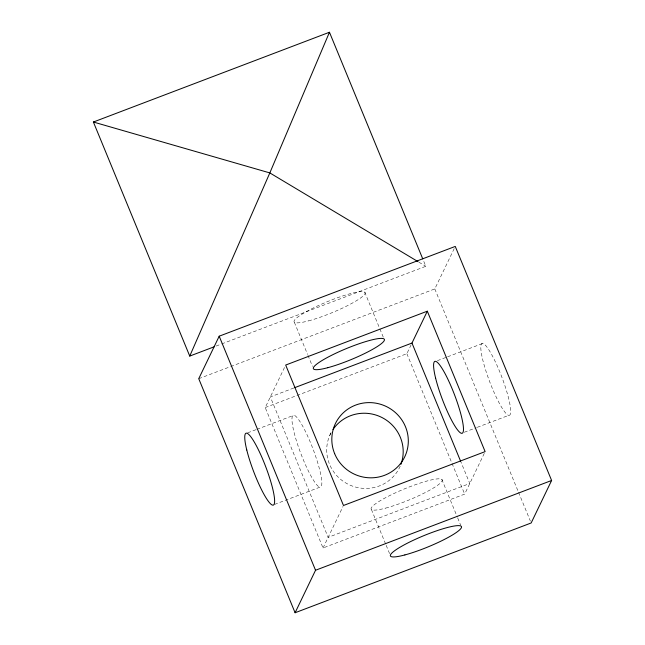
<?xml version="1.0" encoding="UTF-8"?>
<svg xmlns="http://www.w3.org/2000/svg" width="645" height="645" viewBox="0 0 645 645"><rect width="100%" height="100%" fill="white"/><g stroke="black" fill="none" stroke-linecap="round" stroke-linejoin="round"><path stroke-width="0.48" stroke-dasharray="3.23 2.42" d="M484.274 453.395L464.674 494.118L323.04 547.984L265.224 407.551L284.824 366.828M329.692 435.528L331.393 431.989M230.717 366.537L434.803 288.92L454.386 248.228M265.224 407.551L406.866 353.686L411.123 344.833M323.04 547.984L343.059 506.373M216.075 346.067L220.783 344.277M221.719 343.922L425.805 266.304L423.128 259.798M198.741 378.696L229.781 366.892M293.789 388.008L270.336 396.925L328.152 537.358L469.786 483.492L460.981 462.102M247.656 432.835L255.992 429.667M256.912 429.32L293.943 415.235M437.431 360.66L446.695 357.145M447.614 356.79L482.799 343.414M274.52 504.43L319.88 487.185A38.434 6.498 69.2 0 0 306.875 434.424A38.434 6.498 69.2 0 0 293.983 432.021A38.434 6.498 69.2 0 0 319.88 487.185M464.295 432.255L476.332 427.683M477.26 427.329L508.728 415.356A38.434 6.498 69.2 0 0 495.723 362.603A38.434 6.498 69.2 0 0 482.831 360.192A38.434 6.498 69.2 0 0 508.728 415.356M418.911 262.176L425.805 266.304M434.803 288.92L518.161 491.393M518.54 492.32L530.392 521.112M406.866 353.686L451.653 462.497M452.04 463.424L464.674 494.118M364.748 292.177L379.486 327.974M379.865 328.894L383.267 337.15M441.833 479.42L457.321 517.048M457.7 517.967L460.724 525.312M294.362 322.315L307.584 354.444M307.963 355.363L312.494 366.376M371.439 509.558L385.799 544.436M386.178 545.356L390.338 555.45M400.206 466.133A38.434 37.41 25.7 0 1 348.308 484.331A38.434 37.41 25.7 0 1 331.433 432.029M308.528 320.879A38.434 5.999 -22.4 0 0 364.965 293.781A38.434 5.999 -22.4 0 0 315.171 307.084A38.434 5.999 -22.4 0 0 308.528 320.879M385.613 508.123A38.434 5.999 -22.4 0 0 442.043 481.025A38.434 5.999 -22.4 0 0 392.257 494.32A38.434 5.999 -22.4 0 0 385.613 508.123"/><path stroke-width="0.97" d="M329.458 32.25L269.828 172.916L189.743 356.08L93.388 122.026L329.458 32.25L422.749 258.871M219.195 336.198L198.741 378.696L295.096 612.75L531.158 522.974L551.612 480.477L455.257 246.422L219.195 336.198L315.542 570.253L295.096 612.75M294.725 387.653L411.978 343.059L427.312 311.188L485.129 451.621L343.487 505.487L285.679 365.054L427.312 311.188M189.743 356.08L214.196 346.784M315.542 570.253L551.612 480.477M93.388 122.026L269.828 172.916L418.049 261.66M411.978 343.059L460.594 461.175M332.989 429.522A38.434 37.41 25.7 0 1 382.05 417.565A38.434 37.41 25.7 0 1 400.932 464.327M404.883 554.934A38.434 5.999 -22.4 0 0 461.32 527.836A38.434 5.999 -22.4 0 0 411.526 541.131A38.434 5.999 -22.4 0 0 404.883 554.934M246.769 449.976A38.434 6.498 69.2 0 0 272.666 505.14A38.434 6.498 69.2 0 0 259.661 452.379A38.434 6.498 69.2 0 0 246.769 449.976M435.617 378.147A38.434 6.498 69.2 0 0 461.522 433.311A38.434 6.498 69.2 0 0 448.517 380.558A38.434 6.498 69.2 0 0 435.617 378.147M327.797 367.69A38.434 5.999 -22.4 0 0 384.235 340.592A38.434 5.999 -22.4 0 0 334.441 353.895A38.434 5.999 -22.4 0 0 327.797 367.69M334.65 453.677A38.434 37.41 25.7 0 0 400.287 463.884A38.434 37.41 25.7 0 0 375.253 403.069A38.434 37.41 25.7 0 0 334.65 453.677"/></g></svg>
